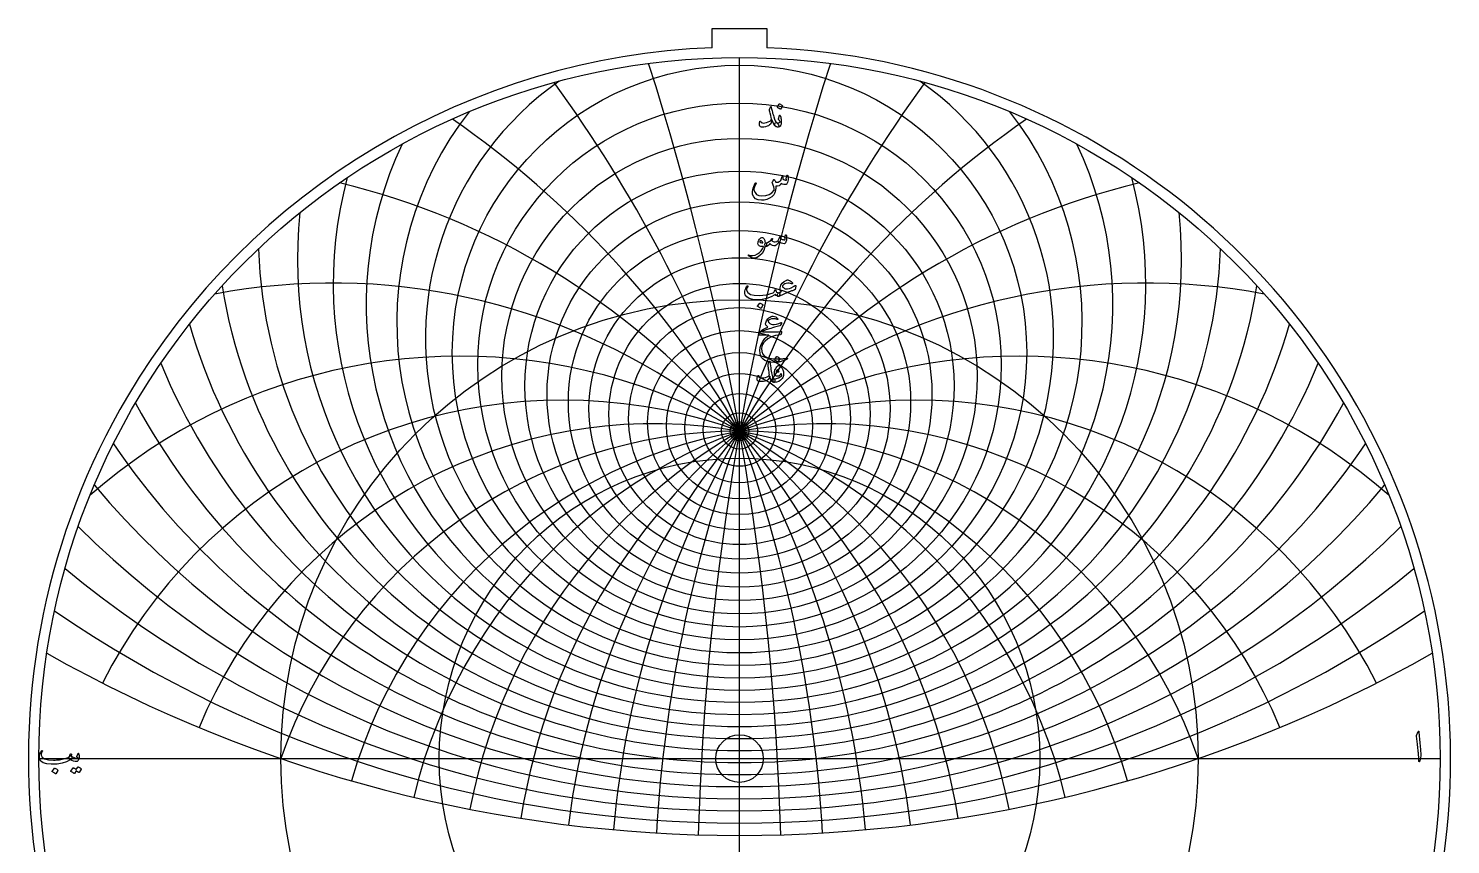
# Model space of a CAD drawing. Header units: millimetres. Extents: x -80 to 80, y -80 to 82.
# Drawn here: x -80.4 to 80.4, y -9.7 to 82.5 of the extents above; entities that cross this region are included whole.
import ezdxf

# ---------------------------------------------------------------- set-up
doc = ezdxf.new("R2010")
doc.units = ezdxf.units.MM
for name, color, linetype in [('CUT_INNER', 6, 'Continuous'), ('CUT_OUTER', 1, 'Continuous'), ('ENGRAVE', 7, 'Continuous'), ('ENGRAVE_FINE', 8, 'Continuous'), ('TEXT', 5, 'Continuous')]:
    doc.layers.add(name, color=color, linetype=linetype)

msp = doc.modelspace()

# ---------------------------------------------------------------- linework, layer by layer
at = {"layer": 'CUT_INNER'}
msp.add_circle((0, 0), 2.69, dxfattribs=at)
at = {"layer": 'CUT_OUTER'}
for points in [[(-3.08, 82.482), (3.08, 82.482), (3.08, 80.3107)], [(-3.08, 80.3107), (-3.08, 82.482)]]:
    msp.add_lwpolyline(points, dxfattribs=at)
for centre, radius, start, end in [((-0.0002, -0.0002), 80.3699, 149.413866, 87.803582), ((-0.0008, 0.0008), 80.3689, 92.195702, 149.41427)]:
    msp.add_arc(centre, radius, start, end, dxfattribs=at)
at = {"layer": 'ENGRAVE'}
for points in [[(0, -79.2), (0, 79.2)], [(-79.2, 0), (79.2, 0)]]:
    msp.add_lwpolyline(points, dxfattribs=at)
for centre, radius in [((0, 0), 79.2), ((0, 41.1373), 21.7538), ((0, 0), 51.8435), ((0, 37.9552), 10.3896), ((0, 36.9796), 1.056), ((0, 0), 33.9362)]:
    msp.add_circle(centre, radius, dxfattribs=at)
for centre, radius, start, end in [((0, 47.468), 35.499, 125.041129, 54.958871), ((0, 59.376), 54.3841, 181.867872, 358.132128), ((0, -17.8511), 54.8307, 19, 161), ((0, -17.8511), 54.8307, 19, 161), ((0, 83.881), 85.6914, 214.325485, 325.674515), ((0, 150.5644), 159.24, 240.546862, 299.453138)]:
    msp.add_arc(centre, radius, start, end, dxfattribs=at)
at = {"layer": 'ENGRAVE_FINE'}
for centre, radius in [((0, 45.8673), 32.4597), ((0, 44.453), 29.5871), ((0, 43.2043), 26.8581), ((0, 42.1039), 24.2527), ((0, 40.2926), 19.3465), ((0, 39.5597), 17.0175), ((0, 38.9303), 14.7552), ((0, 38.3973), 12.5491), ((0, 37.5994), 8.2678), ((0, 37.3263), 6.1756), ((0, 37.1331), 4.1051), ((0, 37.0179), 2.049)]:
    msp.add_circle(centre, radius, dxfattribs=at)
for centre, radius, start, end in [((-310.9606, -17.8511), 315.7576, 1.677567, 17.772657), ((-310.9606, -17.8511), 315.7576, 1.677567, 17.772657), ((310.9606, -17.8511), 315.7576, 162.227343, 178.322433), ((310.9606, -17.8511), 315.7576, 162.227343, 178.322433), ((-150.6462, -17.8511), 160.3144, 3.380274, 35.999949), ((-150.6462, -17.8511), 160.3144, 3.380274, 35.999949), ((150.6462, -17.8511), 160.3144, 144.000051, 176.619726), ((150.6462, -17.8511), 160.3144, 144.000051, 176.619726), ((0, 49.2802), 38.7325, 142.121718, 37.878282), ((-94.9696, -17.8511), 109.6615, 5.134768, 55.244088), ((-94.9696, -17.8511), 109.6615, 5.134768, 55.244088), ((94.9696, -17.8511), 109.6615, 124.755912, 174.865232), ((94.9696, -17.8511), 109.6615, 124.755912, 174.865232), ((0, 51.3348), 42.1934, 154.615104, 25.384896), ((0, 53.6692), 45.9212, 164.906682, 15.093318), ((-65.3447, -17.8511), 85.3015, 6.9709, 76.338444), ((-65.3447, -17.8511), 85.3015, 6.9709, 76.338444), ((65.3447, -17.8511), 85.3015, 103.661556, 173.0291), ((65.3447, -17.8511), 85.3015, 103.661556, 173.0291), ((0, 56.3302), 49.9647, 173.849704, 6.150296), ((-46.0085, -17.8511), 71.5764, 8.923856, 100.717955), ((-46.0085, -17.8511), 71.5764, 8.923856, 100.717955), ((0, 62.8804), 59.2552, 189.208184, 350.791816), ((46.0085, -17.8511), 71.5764, 79.282045, 171.076144), ((46.0085, -17.8511), 71.5764, 79.282045, 171.076144), ((0, 66.9379), 64.6744, 196.029354, 343.970646), ((-31.6565, -17.8511), 63.3131, 11.037041, 131.246825), ((-31.6565, -17.8511), 63.3131, 11.037041, 131.246825), ((31.6565, -17.8511), 63.3131, 48.753175, 168.962959), ((31.6565, -17.8511), 63.3131, 48.753175, 168.962959), ((0, 71.6719), 70.7669, 202.440316, 337.559684), ((-19.9568, -17.8511), 58.3497, 13.366265, 153.117991), ((-19.9568, -17.8511), 58.3497, 13.366265, 153.117991), ((19.9568, -17.8511), 58.3497, 26.882009, 166.633735), ((19.9568, -17.8511), 58.3497, 26.882009, 166.633735), ((0, 77.2457), 77.6981, 208.519504, 331.480496), ((-9.6681, -17.8511), 55.6766, 15.986098, 157.44282), ((-9.6681, -17.8511), 55.6766, 15.986098, 157.44282), ((9.6681, -17.8511), 55.6766, 22.55718, 164.013902), ((9.6681, -17.8511), 55.6766, 22.55718, 164.013902), ((0, 91.8853), 95.0562, 219.903283, 320.096717), ((0, 101.6986), 106.2343, 225.288333, 314.711667), ((0, 113.972), 119.8788, 230.509098, 309.490902), ((0, 129.7127), 136.9989, 235.588837, 304.411163)]:
    msp.add_arc(centre, radius, start, end, dxfattribs=at)
at = {"layer": 'TEXT'}
for points in [[(4.4942, 73.9438), (4.5, 73.9497), (4.5082, 73.9532), (4.5188, 73.9544), (4.5316, 73.9532), (4.6227, 73.9163), (4.7085, 73.8712), (4.789, 73.8179), (4.8642, 73.7565), (4.8715, 73.7471), (4.8747, 73.7377), (4.8739, 73.7284), (4.8689, 73.719), (4.6487, 73.363), (4.6405, 73.3545), (4.63, 73.3525), (4.6171, 73.3569), (4.6019, 73.3677), (4.5887, 73.3771), (4.5679, 73.3911), (4.5395, 73.4099), (4.5035, 73.4333), (4.4593, 73.4614), (4.4064, 73.4942), (4.3446, 73.5316), (4.274, 73.5738), (4.2647, 73.5808), (4.26, 73.5878), (4.26, 73.5949), (4.2647, 73.6019)], [(3.5902, 73.541), (3.6171, 73.4182), (3.6464, 73.2933), (3.678, 73.1664), (3.712, 73.0375), (3.7483, 72.9059), (3.7869, 72.7711), (3.8279, 72.6331), (3.8712, 72.4918), (3.9587, 72.2377), (4.0387, 72.0468), (4.111, 71.9192), (4.1757, 71.8548), (4.2322, 71.8165), (4.2893, 71.7623), (4.3469, 71.6923), (4.4052, 71.6066), (4.4602, 71.5003), (4.4754, 71.4204), (4.4508, 71.3668), (4.3864, 71.3396), (4.1783, 71.3607), (3.9942, 71.4988), (3.834, 71.7541), (3.6979, 72.1265), (3.695, 72.1326), (3.6909, 72.137), (3.6856, 72.1396), (3.6792, 72.1405), (3.6745, 72.1396), (3.6698, 72.137), (3.6651, 72.1326), (3.6604, 72.1265), (3.6473, 72.0662), (3.6312, 72.0023), (3.6121, 71.935), (3.5902, 71.8642), (3.5662, 71.7971), (3.541, 71.7412), (3.5147, 71.6964), (3.4871, 71.6628), (3.3882, 71.5764), (3.2647, 71.5), (3.1165, 71.4335), (2.9438, 71.3771), (2.7682, 71.3352), (2.6159, 71.3173), (2.4871, 71.3235), (2.3817, 71.3536), (2.2916, 71.4292), (2.2506, 71.5621), (2.2588, 71.7523), (2.3162, 72), (2.3217, 72.0082), (2.3291, 72.0141), (2.3381, 72.0176), (2.349, 72.0187), (2.3618, 72.0173), (2.3724, 72.0129), (2.3806, 72.0056), (2.3864, 71.9953), (2.4087, 71.9435), (2.4333, 71.9005), (2.4602, 71.8662), (2.4895, 71.8408), (2.5808, 71.8068), (2.7049, 71.7986), (2.8618, 71.8162), (3.0515, 71.8595), (3.2538, 71.9245), (3.411, 71.9977), (3.5231, 72.079), (3.5902, 72.1686), (3.6013, 72.2594), (3.5832, 72.4145), (3.5357, 72.6341), (3.459, 72.918), (3.4222, 73.0676), (3.4005, 73.1885), (3.3941, 73.2808), (3.4028, 73.3443), (3.4918, 73.5972), (3.5015, 73.6238), (3.5117, 73.6429), (3.5226, 73.6543), (3.534, 73.6581), (3.548, 73.6508), (3.5621, 73.6288), (3.5761, 73.5922), (3.5902, 73.541)], [(4.5363, 72.0281), (4.5088, 72.0741), (4.4825, 72.1136), (4.4573, 72.1467), (4.4333, 72.1733), (4.416, 72.1961), (4.4064, 72.2225), (4.4043, 72.2523), (4.4099, 72.2857), (4.5082, 72.6417), (4.522, 72.6727), (4.5398, 72.6815), (4.5618, 72.668), (4.5879, 72.6323), (4.6271, 72.5565), (4.6605, 72.4649), (4.688, 72.3574), (4.7096, 72.2342), (4.7222, 72.1159), (4.7272, 72), (4.7246, 71.8864), (4.7143, 71.7752), (4.6976, 71.6783), (4.6757, 71.5937), (4.6484, 71.5214), (4.616, 71.4614), (4.5758, 71.4169), (4.5211, 71.3817), (4.4517, 71.356), (4.3677, 71.3396), (4.2816, 71.3364), (4.2014, 71.3501), (4.1271, 71.3809), (4.0586, 71.4286), (4.0056, 71.4892), (3.9778, 71.5586), (3.9751, 71.6367), (3.9977, 71.7237), (4.0337, 71.7948), (4.0761, 71.8396), (4.125, 71.858), (4.1804, 71.8501), (4.308, 71.8194), (4.4192, 71.8162), (4.5141, 71.8405), (4.5925, 71.8923), (4.5943, 71.906), (4.5855, 71.9333), (4.5662, 71.974), (4.5363, 72.0281)], [(5.3443, 65.8498), (5.3525, 65.8703), (5.363, 65.8849), (5.3759, 65.8937), (5.3911, 65.8967), (5.4107, 65.8943), (5.4274, 65.8873), (5.4412, 65.8756), (5.452, 65.8592), (5.4787, 65.8006), (5.4977, 65.728), (5.5091, 65.6414), (5.5129, 65.5407), (5.5027, 65.3762), (5.4719, 65.2198), (5.4207, 65.0717), (5.349, 64.9318), (5.3244, 64.8981), (5.2975, 64.8721), (5.2682, 64.8536), (5.2366, 64.8428), (5.1221, 64.8355), (4.9989, 64.8557), (4.8668, 64.9034), (4.726, 64.9786), (4.6075, 64.8161), (4.4672, 64.7081), (4.3054, 64.6546), (4.1218, 64.6554), (4.1158, 64.5566), (4.1072, 64.4616), (4.0959, 64.3704), (4.082, 64.2831), (4.0655, 64.1989), (4.0463, 64.1174), (4.0245, 64.0385), (4, 63.9622), (3.9432, 63.8246), (3.8665, 63.6976), (3.7699, 63.5811), (3.6534, 63.4751), (3.3809, 63.2936), (3.0925, 63.166), (2.7884, 63.0922), (2.4684, 63.0723), (2.108, 63.1212), (1.8232, 63.2491), (1.6139, 63.4561), (1.4801, 63.7421), (1.462, 63.8451), (1.459, 63.9669), (1.4713, 64.1074), (1.4988, 64.2667), (1.543, 64.4411), (1.6054, 64.6226), (1.6859, 64.8112), (1.7846, 65.0067), (1.7925, 65.019), (1.8021, 65.0278), (1.8135, 65.0331), (1.8267, 65.0348), (1.8399, 65.0337), (1.8513, 65.0301), (1.861, 65.0243), (1.8689, 65.0161), (1.8741, 65.0041), (1.8759, 64.9915), (1.8741, 64.9783), (1.8689, 64.9646), (1.7436, 64.7043), (1.6628, 64.4903), (1.6265, 64.3226), (1.6347, 64.2011), (1.7529, 63.9332), (1.9391, 63.7386), (2.1932, 63.6171), (2.5152, 63.5688), (2.9655, 63.5975), (3.3466, 63.7116), (3.6587, 63.9113), (3.9017, 64.1964), (3.9008, 64.3844), (3.87, 64.5828), (3.8095, 64.7918), (3.719, 65.0114), (3.7076, 65.0337), (3.7014, 65.0536), (3.7006, 65.0711), (3.7049, 65.0863), (3.7301, 65.1386), (3.7541, 65.1876), (3.777, 65.2334), (3.7986, 65.276), (3.8191, 65.3148), (3.8384, 65.3492), (3.8566, 65.3792), (3.8736, 65.4048), (3.8832, 65.4157), (3.8935, 65.4201), (3.9043, 65.418), (3.9157, 65.4095), (3.9216, 65.4031), (3.9298, 65.3931), (3.9403, 65.3797), (3.9532, 65.3627), (3.9678, 65.3422), (3.9836, 65.3182), (4.0006, 65.2907), (4.0188, 65.2596), (4.0556, 65.1999), (4.0867, 65.1566), (4.1119, 65.1297), (4.1312, 65.1191), (4.253, 65.1089), (4.3747, 65.1297), (4.4965, 65.1815), (4.6183, 65.2643), (4.6625, 65.3194), (4.7061, 65.4095), (4.7492, 65.5348), (4.7916, 65.6952), (4.7957, 65.7105), (4.8033, 65.7234), (4.8144, 65.7339), (4.8291, 65.7421), (4.8428, 65.7474), (4.856, 65.7491), (4.8686, 65.7474), (4.8806, 65.7421), (4.8985, 65.7128), (4.9052, 65.6578), (4.9008, 65.577), (4.8853, 65.4704), (4.9798, 65.4125), (5.0808, 65.3744), (5.1883, 65.3563), (5.3021, 65.358), (5.3007, 65.3923), (5.2963, 65.4201), (5.289, 65.4414), (5.2787, 65.4564), (5.267, 65.4704), (5.26, 65.4845), (5.2576, 65.4985), (5.26, 65.5126)], [(2.8689, 57.7841), (2.7591, 57.3986), (2.575, 57.0757), (2.3165, 56.8154), (1.9836, 56.6178), (1.9371, 56.5978), (1.8911, 56.5798), (1.8457, 56.5638), (1.8009, 56.5499), (1.757, 56.5383), (1.7143, 56.5294), (1.6727, 56.5231), (1.6323, 56.5195), (1.5316, 56.5338), (1.3981, 56.5862), (1.2319, 56.6767), (1.0328, 56.8052), (1.0114, 56.8236), (0.9988, 56.8415), (0.995, 56.8588), (1, 56.8754), (1.0111, 56.8883), (1.0258, 56.8942), (1.0439, 56.893), (1.0656, 56.8848), (1.2725, 56.8178), (1.5047, 56.8181), (1.762, 56.8857), (2.0445, 57.0206), (2.2752, 57.1773), (2.4661, 57.3614), (2.6171, 57.573), (2.7284, 57.8122), (2.7275, 57.8207), (2.7248, 57.8274), (2.7205, 57.8324), (2.7143, 57.8356), (2.553, 57.845), (2.4157, 57.8637), (2.3024, 57.8918), (2.2131, 57.9293), (2.144, 57.9873), (2.1007, 58.0675), (2.0832, 58.1699), (2.0913, 58.2947), (2.094, 58.3112), (2.0972, 58.328), (2.101, 58.3451), (2.1054, 58.3626), (2.1104, 58.3806), (2.1159, 58.3995), (2.1221, 58.4192), (2.1288, 58.4399), (2.1839, 58.5736), (2.2506, 58.6846), (2.3291, 58.7727), (2.4192, 58.838), (2.5114, 58.8737), (2.596, 58.8731), (2.673, 58.8362), (2.7424, 58.763), (2.803, 58.6612), (2.849, 58.5429), (2.8803, 58.4082), (2.897, 58.2572), (2.9062, 58.2573), (2.9151, 58.2578), (2.9238, 58.2585), (2.9321, 58.2595), (2.9404, 58.2605), (2.9491, 58.2613), (2.958, 58.2617), (2.9672, 58.2619), (2.9988, 58.2551), (3.0234, 58.2349), (3.041, 58.2013), (3.0515, 58.1541), (3.0559, 58.1023), (3.0551, 58.0499), (3.0489, 57.9969), (3.0375, 57.9434), (3.0226, 57.8962), (3.0059, 57.8626), (2.9874, 57.8424), (2.9672, 57.8356), (2.8782, 57.8356), (2.8777, 57.8271), (2.8759, 57.8157), (2.873, 57.8014), (2.8689, 57.7841)], [(2.644, 58.3087), (2.5949, 58.3945), (2.541, 58.4551), (2.4825, 58.4905), (2.4192, 58.5007), (2.3815, 58.4908), (2.3478, 58.475), (2.3182, 58.4533), (2.2928, 58.4258), (2.2846, 58.4112), (2.2834, 58.3954), (2.2892, 58.3784), (2.3021, 58.3602), (2.3504, 58.3178), (2.4204, 58.2888), (2.512, 58.2733), (2.6253, 58.2712), (2.637, 58.2736), (2.644, 58.2806), (2.6464, 58.2923), (2.644, 58.3087)], [(5.2342, 59.1705), (5.2445, 59.1776), (5.2565, 59.1752), (5.2702, 59.1635), (5.2857, 59.1424), (5.3024, 59.1067), (5.315, 59.0558), (5.3235, 58.9896), (5.3279, 58.9082), (5.3294, 58.8157), (5.3244, 58.7256), (5.313, 58.6377), (5.2951, 58.5523), (5.243, 58.386), (5.185, 58.2665), (5.1212, 58.1939), (5.0516, 58.1682), (4.8867, 58.1778), (4.7342, 58.2209), (4.594, 58.2973), (4.4661, 58.4071), (4.3782, 58.2341), (4.274, 58.0991), (4.1534, 58.0022), (4.0164, 57.9434), (3.8727, 57.9305), (3.7272, 57.9668), (3.5799, 58.0523), (3.4309, 58.1869), (3.3103, 58.0332), (3.1921, 57.9235), (3.0761, 57.8576), (2.9625, 57.8356), (2.9397, 57.8485), (2.9181, 57.8872), (2.8976, 57.9516), (2.8782, 58.0417), (2.8712, 58.1307), (2.8829, 58.1963), (2.9134, 58.2384), (2.9625, 58.2572), (3.1786, 58.3061), (3.3677, 58.4012), (3.5299, 58.5426), (3.6651, 58.7303), (3.6724, 58.7405), (3.6804, 58.7478), (3.6888, 58.7522), (3.6979, 58.7537), (3.709, 58.7525), (3.719, 58.749), (3.7278, 58.7431), (3.7354, 58.7349), (3.7398, 58.7098), (3.7295, 58.667), (3.7046, 58.6067), (3.6651, 58.5288), (3.7169, 58.4688), (3.7974, 58.4246), (3.9066, 58.3962), (4.0445, 58.3836), (4.2164, 58.4197), (4.3665, 58.537), (4.4951, 58.7358), (4.6019, 59.016), (4.6072, 59.0303), (4.6136, 59.0406), (4.6212, 59.0467), (4.63, 59.0488), (4.6432, 59.0476), (4.6546, 59.0441), (4.6643, 59.0382), (4.6722, 59.03), (4.678, 59.0183), (4.6815, 59.0066), (4.6827, 58.9949), (4.6815, 58.9832), (4.6347, 58.7865), (4.6894, 58.7379), (4.7553, 58.6951), (4.8323, 58.6582), (4.9204, 58.6272), (5.0062, 58.607), (5.0715, 58.6026), (5.1163, 58.614), (5.1405, 58.6413), (5.1485, 58.6828), (5.1441, 58.742), (5.1274, 58.8187), (5.0984, 58.9129), (5.1034, 58.9396), (5.1277, 58.9914), (5.1713, 59.0684), (5.2342, 59.1705)], [(0.8618, 53.3946), (0.8785, 53.4127), (0.8958, 53.4203), (0.9136, 53.4174), (0.9321, 53.4039), (0.9461, 53.3864), (0.9508, 53.3664), (0.9461, 53.3442), (0.9321, 53.3196), (0.8607, 53.209), (0.815, 53.1065), (0.7951, 53.0122), (0.8009, 52.9262), (0.9476, 52.6434), (1.233, 52.4461), (1.6572, 52.3342), (2.2202, 52.3079), (2.6379, 52.3386), (3.0387, 52.4027), (3.4224, 52.5002), (3.7893, 52.6311), (3.8539, 52.6694), (3.9075, 52.7283), (3.95, 52.8076), (3.9813, 52.9074), (3.9918, 52.9358), (4.0094, 52.9554), (4.034, 52.9663), (4.0656, 52.9683), (4.0881, 52.9587), (4.1042, 52.939), (4.1139, 52.9095), (4.1171, 52.87), (4.1391, 52.7722), (4.2003, 52.699), (4.3007, 52.6504), (4.4403, 52.6264), (4.4907, 52.6153), (4.5246, 52.5866), (4.5422, 52.5403), (4.5434, 52.4765), (4.5264, 52.3577), (4.5035, 52.2728), (4.4749, 52.2218), (4.4403, 52.2048), (4.3376, 52.2183), (4.2401, 52.2587), (4.1479, 52.326), (4.0609, 52.4203), (4.0536, 52.4241), (4.041, 52.4215), (4.0232, 52.4124), (4, 52.3969), (3.5633, 52.151), (3.0867, 51.9753), (2.5703, 51.87), (2.0141, 51.8348), (1.5, 51.87), (1.1007, 51.9753), (0.8162, 52.151), (0.6464, 52.3969), (0.6077, 52.5342), (0.5949, 52.6744), (0.6077, 52.8176), (0.6464, 52.9636), (0.6985, 53.0995), (0.7518, 53.2166), (0.8062, 53.3149), (0.8618, 53.3946)], [(6.3747, 53.3805), (6.2811, 53.0058), (6.2705, 52.9876), (6.253, 52.9707), (6.2284, 52.9549), (6.1968, 52.9402), (6.1266, 52.9155), (6.0521, 52.8881), (5.9733, 52.8581), (5.89, 52.8255), (5.8023, 52.7905), (5.7102, 52.7534), (5.6138, 52.7144), (5.5129, 52.6732), (4.4356, 52.2048), (4.3864, 52.2157), (4.3466, 52.2482), (4.3162, 52.3023), (4.2951, 52.3782), (4.2916, 52.4587), (4.3138, 52.5269), (4.3619, 52.5828), (4.4356, 52.6264), (4.4448, 52.6306), (4.4631, 52.6387), (4.4905, 52.6505), (4.527, 52.6662), (4.5722, 52.6854), (4.6259, 52.7078), (4.6881, 52.7334), (4.7588, 52.7622), (4.6678, 52.8556), (4.6101, 52.9578), (4.5858, 53.0687), (4.5949, 53.1885), (4.685, 53.4733), (4.8384, 53.7142), (5.0551, 53.9112), (5.3349, 54.0643), (5.3961, 54.0787), (5.4672, 54.0749), (5.5483, 54.0529), (5.6394, 54.0128), (5.7339, 53.9581), (5.8209, 53.8969), (5.9002, 53.8293), (5.9719, 53.7552), (5.9921, 53.728), (6.0012, 53.7025), (5.9992, 53.6788), (5.986, 53.6568), (5.9661, 53.6399), (5.9438, 53.6311), (5.9192, 53.6305), (5.8923, 53.6381), (5.7521, 53.6823), (5.6031, 53.7025), (5.4453, 53.6987), (5.2787, 53.6709), (5.128, 53.6258), (5.0082, 53.5655), (4.9195, 53.49), (4.8619, 53.3992), (4.856, 53.3588), (4.8712, 53.3126), (4.9075, 53.2605), (4.9649, 53.2025), (5.0305, 53.1498), (5.0961, 53.1088), (5.1616, 53.0796), (5.2272, 53.062), (5.4236, 53.057), (5.6335, 53.0983), (5.8569, 53.1858), (6.0937, 53.3196), (6.1192, 53.3357), (6.1441, 53.3512), (6.1684, 53.3662), (6.1921, 53.3805), (6.2149, 53.394), (6.2366, 53.4063), (6.2571, 53.4174), (6.2764, 53.4273), (6.33, 53.4525), (6.3642, 53.4531), (6.3791, 53.4291), (6.3747, 53.3805)], [(2.281, 51.4507), (2.2869, 51.4566), (2.2951, 51.4601), (2.3056, 51.4613), (2.3185, 51.4601), (2.4096, 51.4232), (2.4953, 51.3781), (2.5758, 51.3249), (2.6511, 51.2634), (2.6584, 51.254), (2.6616, 51.2447), (2.6607, 51.2353), (2.6558, 51.2259), (2.4356, 50.8699), (2.4274, 50.8615), (2.4169, 50.8594), (2.404, 50.8638), (2.3888, 50.8746), (2.3756, 50.884), (2.3548, 50.898), (2.3264, 50.9168), (2.2904, 50.9402), (2.2462, 50.9683), (2.1932, 51.0011), (2.1315, 51.0386), (2.0609, 51.0807), (2.0515, 51.0877), (2.0469, 51.0948), (2.0469, 51.1018), (2.0515, 51.1088)], [(4.7518, 49.2427), (4.7556, 49.2097), (4.7342, 49.1479), (4.6877, 49.0574), (4.616, 48.9383), (4.6007, 48.919), (4.5832, 48.9032), (4.5633, 48.8909), (4.541, 48.8821), (4.2412, 48.7995), (3.9743, 48.7252), (3.7401, 48.659), (3.5387, 48.6011), (3.37, 48.5516), (3.2342, 48.5109), (3.1312, 48.479), (3.0609, 48.4559), (2.4942, 48.2029), (2.4543, 48.2), (2.4239, 48.2053), (2.4028, 48.2187), (2.3911, 48.2404), (2.3908, 48.2483), (2.3946, 48.258), (2.4025, 48.2694), (2.4145, 48.2826), (2.5299, 48.3909), (2.7026, 48.505), (2.9327, 48.6251), (3.2202, 48.7509), (3.142, 48.8177), (3.0761, 48.8821), (3.0226, 48.9442), (2.9813, 49.0039), (2.9558, 49.0692), (2.9497, 49.1479), (2.9628, 49.2401), (2.9953, 49.3458), (3.048, 49.4559), (3.1218, 49.5659), (3.2166, 49.676), (3.3326, 49.7861), (3.4587, 49.8812), (3.5796, 49.9465), (3.6953, 49.9819), (3.8056, 49.9875), (3.9552, 49.9573), (4.0902, 49.895), (4.2105, 49.8004), (4.3162, 49.6737), (4.3256, 49.6579), (4.3302, 49.6432), (4.3302, 49.6298), (4.3256, 49.6175), (4.3153, 49.606), (4.3033, 49.5999), (4.2895, 49.599), (4.274, 49.6034), (4.2051, 49.6254), (4.1388, 49.6444), (4.0751, 49.6605), (4.0141, 49.6737), (3.956, 49.6836), (3.9011, 49.6901), (3.8494, 49.693), (3.801, 49.6924), (3.5993, 49.6687), (3.4298, 49.6116), (3.2925, 49.5211), (3.1874, 49.3973), (3.2992, 49.2501), (3.4239, 49.1409), (3.5615, 49.0697), (3.712, 49.0367), (3.9359, 49.0343), (4.1768, 49.0694), (4.4347, 49.142), (4.7096, 49.2521), (4.721, 49.255), (4.7319, 49.2545), (4.7421, 49.2504), (4.7518, 49.2427)], [(2.808, 48.217), (3.409, 48.1959), (3.9286, 48.1936), (4.3668, 48.21), (4.7237, 48.2451), (4.7347, 48.2464), (4.7442, 48.2457), (4.7522, 48.2429), (4.7588, 48.2381), (4.7636, 48.2315), (4.7664, 48.2234), (4.7672, 48.2139), (4.7658, 48.2029), (4.7566, 48.1602), (4.7477, 48.121), (4.7391, 48.0852), (4.7307, 48.053), (4.7227, 48.0244), (4.7149, 47.9992), (4.7074, 47.9775), (4.7003, 47.9594), (4.685, 47.9304), (4.6675, 47.909), (4.6476, 47.8953), (4.6253, 47.8891), (4.0843, 47.791), (3.6136, 47.6374), (3.2131, 47.428), (2.8829, 47.1631), (2.7161, 46.9725), (2.5949, 46.7708), (2.5193, 46.558), (2.4895, 46.3341), (2.5182, 45.9825), (2.6323, 45.6959), (2.832, 45.4743), (3.1171, 45.3177), (3.265, 45.2702), (3.4274, 45.231), (3.6045, 45.2), (3.7963, 45.1771), (4.0024, 45.1622), (4.2225, 45.1549), (4.4567, 45.1552), (4.7049, 45.1631), (4.7932, 45.1681), (4.88, 45.1736), (4.9653, 45.1798), (5.0492, 45.1865), (5.131, 45.1938), (5.2102, 45.2017), (5.2868, 45.2102), (5.3607, 45.2193), (5.3832, 45.2205), (5.3993, 45.2146), (5.409, 45.2017), (5.4122, 45.1818), (5.4105, 45.1587), (5.4052, 45.1408), (5.3964, 45.1283), (5.3841, 45.1209), (5.2518, 45.065), (5.1265, 45.0144), (5.0082, 44.969), (4.897, 44.9289), (4.7931, 44.8938), (4.6968, 44.8633), (4.6081, 44.8376), (4.527, 44.8165), (4.4507, 44.801), (4.3765, 44.7872), (4.3043, 44.7752), (4.2342, 44.765), (4.1659, 44.7571), (4.099, 44.7521), (4.0335, 44.75), (3.9696, 44.7509), (3.5328, 44.7849), (3.1686, 44.8586), (2.8771, 44.9722), (2.6581, 45.1256), (2.4974, 45.3174), (2.3853, 45.5413), (2.3217, 45.7975), (2.3068, 46.0858), (2.3528, 46.4435), (2.4625, 46.7907), (2.6361, 47.1274), (2.8736, 47.4535), (2.9664, 47.5522), (3.0714, 47.6467), (3.1888, 47.7372), (3.3185, 47.8235), (2.185, 47.8329), (2.1578, 47.8446), (2.1464, 47.8657), (2.1508, 47.8961), (2.171, 47.9359), (2.209, 47.9939), (2.2436, 48.046), (2.2746, 48.0923), (2.3021, 48.1327), (2.3261, 48.1669), (2.3466, 48.1947), (2.3636, 48.2161), (2.3771, 48.231), (2.4075, 48.2337), (2.4895, 48.2322), (2.623, 48.2266), (2.808, 48.217)], [(4.1874, 45.4006), (4.1932, 45.4064), (4.2014, 45.4099), (4.212, 45.4111), (4.2249, 45.4099), (4.3159, 45.373), (4.4017, 45.328), (4.4822, 45.2747), (4.5574, 45.2132), (4.5647, 45.2038), (4.5679, 45.1945), (4.5671, 45.1851), (4.5621, 45.1757), (4.3419, 44.8198), (4.3338, 44.8113), (4.3232, 44.8092), (4.3103, 44.8136), (4.2951, 44.8245), (4.2819, 44.8338), (4.2612, 44.8479), (4.2328, 44.8666), (4.1967, 44.89), (4.1525, 44.9181), (4.0996, 44.9509), (4.0378, 44.9884), (3.9672, 45.0305), (3.9579, 45.0376), (3.9532, 45.0446), (3.9532, 45.0516), (3.9579, 45.0586)], [(3.897, 42.9181), (3.9309, 42.9017), (3.9579, 42.876), (3.9778, 42.8408), (3.9907, 42.7963), (3.9991, 42.7413), (4.0012, 42.6886), (3.9968, 42.6383), (3.986, 42.5902), (3.9699, 42.5493), (3.9497, 42.52), (3.9254, 42.5024), (3.897, 42.4966), (3.7568, 42.5355), (3.6405, 42.6336), (3.5483, 42.7908), (3.4801, 43.0071), (3.4713, 43.0444), (3.4637, 43.0768), (3.4573, 43.1042), (3.452, 43.1265), (3.4479, 43.144), (3.445, 43.1564), (3.4432, 43.1639), (3.4426, 43.1664), (3.4356, 43.1801), (3.4286, 43.1839), (3.4216, 43.1778), (3.4145, 43.1617), (3.3349, 42.9819), (3.2459, 42.8408), (3.1476, 42.7384), (3.0398, 42.6746), (2.8835, 42.6254), (2.7003, 42.5949), (2.4901, 42.5832), (2.2529, 42.5902), (2.0946, 42.6391), (2.0082, 42.7577), (1.9939, 42.9459), (2.0515, 43.2038), (2.0647, 43.2349), (2.0808, 43.2577), (2.0998, 43.2723), (2.1218, 43.2788), (2.1435, 43.2767), (2.1616, 43.2659), (2.1762, 43.2463), (2.1874, 43.2179), (2.2111, 43.1573), (2.2401, 43.1113), (2.2743, 43.08), (2.3138, 43.0633), (2.5354, 43.0294), (2.7459, 43.0258), (2.9453, 43.0528), (3.1335, 43.1102), (3.2152, 43.1529), (3.2822, 43.2109), (3.3346, 43.284), (3.3724, 43.3725), (3.37, 43.4143), (3.3583, 43.5118), (3.3373, 43.6649), (3.3068, 43.8736), (3.2913, 43.9853), (3.2775, 44.0862), (3.2655, 44.1762), (3.2553, 44.2554), (3.2465, 44.3231), (3.2389, 44.3789), (3.2325, 44.4227), (3.2272, 44.4544), (3.2228, 44.503), (3.2237, 44.5458), (3.2298, 44.5826), (3.2412, 44.6137), (3.2594, 44.6522), (3.2764, 44.688), (3.2922, 44.7213), (3.3068, 44.7519), (3.32, 44.7798), (3.3314, 44.8051), (3.3411, 44.8278), (3.349, 44.8479), (3.3572, 44.864), (3.3677, 44.8748), (3.3806, 44.8804), (3.3958, 44.8807), (3.4125, 44.8742), (3.4251, 44.8643), (3.4336, 44.8508), (3.438, 44.8338), (3.4665, 44.5942), (3.4959, 44.3672), (3.5262, 44.1528), (3.5574, 43.9509), (3.5892, 43.7617), (3.6212, 43.585), (3.6536, 43.4209), (3.6862, 43.2694), (3.7257, 43.128), (3.774, 43.0223), (3.8311, 42.9524), (3.897, 42.9181)], [(4.4356, 44.4123), (4.4678, 44.4076), (4.5035, 44.3935), (4.5428, 44.3701), (4.5855, 44.3373), (4.7685, 44.1424), (4.8958, 43.9228), (4.9675, 43.6787), (4.9836, 43.4099), (4.9693, 43.27), (4.9403, 43.1453), (4.8967, 43.0358), (4.8384, 42.9415), (4.6496, 42.7469), (4.4298, 42.6078), (4.1789, 42.5244), (3.897, 42.4966), (3.8686, 42.5033), (3.8443, 42.5235), (3.8241, 42.5572), (3.808, 42.6043), (3.802, 42.6304), (3.798, 42.657), (3.7961, 42.6842), (3.7963, 42.712), (3.7979, 42.7395), (3.8004, 42.7659), (3.8037, 42.7911), (3.808, 42.8151), (3.8206, 42.8566), (3.8396, 42.8877), (3.8651, 42.9082), (3.897, 42.9181), (4.1716, 42.955), (4.4099, 43.0235), (4.6119, 43.1236), (4.7775, 43.2554), (4.7696, 43.3212), (4.76, 43.3736), (4.7486, 43.4126), (4.7354, 43.438), (4.7196, 43.46), (4.7049, 43.4743), (4.6915, 43.4811), (4.6792, 43.4802), (4.6707, 43.4773), (4.664, 43.4732), (4.659, 43.4679), (4.6558, 43.4614), (4.6107, 43.3689), (4.5551, 43.2975), (4.4889, 43.2472), (4.4122, 43.2179), (4.1894, 43.2006), (4.0363, 43.2612), (3.9529, 43.3997), (3.9391, 43.616), (3.9579, 43.7401), (3.9953, 43.8689), (4.0515, 44.0024), (4.1265, 44.1406), (4.2055, 44.2595), (4.2834, 44.3444), (4.3601, 44.3953), (4.4356, 44.4123)], [(4.2811, 43.9064), (4.2345, 43.8932), (4.1979, 43.8584), (4.1713, 43.8019), (4.1546, 43.7237), (4.1549, 43.7114), (4.1558, 43.7027), (4.1572, 43.6974), (4.1593, 43.6956), (4.2064, 43.6842), (4.2541, 43.6781), (4.3024, 43.6772), (4.3513, 43.6816), (4.3943, 43.6907), (4.4298, 43.7038), (4.4576, 43.7211), (4.4778, 43.7425), (4.4251, 43.8177), (4.3747, 43.8701), (4.3267, 43.8997), (4.2811, 43.9064)], [(76.664, 2.9871), (76.7118, 3.0795), (76.7502, 3.112), (76.7792, 3.0845), (76.7989, 2.9971), (76.9138, 1.773), (76.9822, 1.0218), (76.9975, 0.4216), (76.9597, -0.0274), (76.8689, -0.3253), (76.8523, -0.3497), (76.8376, -0.3628), (76.8248, -0.3647), (76.8139, -0.3553), (76.8052, -0.3406), (76.7989, -0.3216), (76.7952, -0.2982), (76.7939, -0.2704), (76.7939, -0.054), (76.7839, 0.1755), (76.7639, 0.4182), (76.734, 0.6739), (76.7274, 0.7407), (76.7077, 0.9212), (76.6749, 1.2154), (76.629, 1.6232), (76.5191, 2.5275), (76.5166, 2.5755), (76.5191, 2.6199), (76.5266, 2.6605), (76.5391, 2.6973)], [(-75.5399, 0.2992), (-75.535, 0.2967), (-75.5305, 0.2942), (-75.5263, 0.2917), (-75.5224, 0.2892), (-75.5185, 0.2864), (-75.5143, 0.2829), (-75.5098, 0.2789), (-75.5049, 0.2742), (-75.4646, 0.2267), (-75.4487, 0.1593), (-75.4571, 0.0719), (-75.4899, -0.0356), (-75.5202, -0.1008), (-75.5511, -0.1417), (-75.5827, -0.1583), (-75.6148, -0.1505), (-75.6311, -0.1427), (-75.6448, -0.1392), (-75.656, -0.1402), (-75.6648, -0.1455), (-76.0745, -0.3697), (-76.5641, -0.5277), (-77.1336, -0.6195), (-77.7831, -0.6451), (-78.3084, -0.6001), (-78.7049, -0.4802), (-78.9728, -0.2854), (-79.1121, -0.0156), (-79.1337, 0.1118), (-79.1383, 0.2392), (-79.1262, 0.3666), (-79.0971, 0.494), (-79.0575, 0.6068), (-79.0084, 0.7101), (-78.9501, 0.8041), (-78.8823, 0.8887), (-78.8695, 0.8993), (-78.8561, 0.9062), (-78.842, 0.9093), (-78.8273, 0.9087), (-78.8136, 0.9028), (-78.8024, 0.895), (-78.7936, 0.8853), (-78.7874, 0.8737), (-78.7846, 0.8625), (-78.7861, 0.8488), (-78.7921, 0.8325), (-78.8024, 0.8138), (-78.8748, 0.7076), (-78.9223, 0.604), (-78.9447, 0.5028), (-78.9422, 0.4041), (-78.8236, 0.1568), (-78.5476, -0.0206), (-78.1141, -0.128), (-77.5233, -0.1655), (-77.3611, -0.163), (-77.1992, -0.1555), (-77.0376, -0.143), (-76.8763, -0.1255), (-76.7163, -0.103), (-76.5585, -0.0755), (-76.4028, -0.043), (-76.2493, -0.0056), (-76.1004, 0.0369), (-75.9783, 0.0794), (-75.8831, 0.1218), (-75.8147, 0.1643), (-75.7883, 0.1868), (-75.7641, 0.2143), (-75.7421, 0.2467), (-75.7222, 0.2842), (-75.7037, 0.326), (-75.6854, 0.3716), (-75.6674, 0.421), (-75.6498, 0.4741), (-75.6429, 0.4903), (-75.6323, 0.504), (-75.6179, 0.5153), (-75.5998, 0.524), (-75.5805, 0.5287), (-75.5624, 0.5278), (-75.5455, 0.5212), (-75.5299, 0.509), (-75.5174, 0.4922), (-75.5099, 0.4716), (-75.5074, 0.4472), (-75.5099, 0.4191)], [(-75.6898, -0.1005), (-75.7441, -0.049), (-75.7722, 0.0157), (-75.7741, 0.0934), (-75.7497, 0.1843), (-75.6969, 0.2658), (-75.6485, 0.3154), (-75.6045, 0.3332), (-75.5649, 0.3192), (-75.3775, 0.1952), (-75.1902, 0.1081), (-75.0028, 0.0578), (-74.8154, 0.0444), (-74.8089, 0.0456), (-74.8042, 0.0494), (-74.8014, 0.0556), (-74.8005, 0.0644), (-74.8051, 0.0809), (-74.8192, 0.1056), (-74.8426, 0.1384), (-74.8754, 0.1793), (-74.8816, 0.1918), (-74.8854, 0.2043), (-74.8866, 0.2168), (-74.8854, 0.2292), (-74.7655, 0.574), (-74.7599, 0.5871), (-74.753, 0.5965), (-74.7449, 0.6021), (-74.7355, 0.604), (-74.7261, 0.6024), (-74.718, 0.5977), (-74.7112, 0.5899), (-74.7055, 0.579), (-74.6681, 0.4669), (-74.6456, 0.3554), (-74.6381, 0.2445), (-74.6456, 0.1343), (-74.6699, -0.0028), (-74.703, -0.1142), (-74.7449, -0.2001), (-74.7955, -0.2604), (-74.8339, -0.2935), (-74.8692, -0.3178), (-74.9013, -0.3334), (-74.9304, -0.3403), (-75.0977, -0.3441), (-75.2801, -0.3053), (-75.4774, -0.2242), (-75.6898, -0.1005)], [(-77.4334, -1.0897), (-77.4272, -1.0835), (-77.4184, -1.0797), (-77.4072, -1.0785), (-77.3934, -1.0797), (-77.2963, -1.1191), (-77.2048, -1.1672), (-77.119, -1.224), (-77.0387, -1.2896), (-77.0309, -1.2996), (-77.0275, -1.3096), (-77.0284, -1.3196), (-77.0337, -1.3296), (-77.2685, -1.7093), (-77.2773, -1.7183), (-77.2885, -1.7205), (-77.3023, -1.7158), (-77.3185, -1.7043), (-77.3326, -1.6943), (-77.3547, -1.6793), (-77.385, -1.6593), (-77.4234, -1.6343), (-77.4706, -1.6043), (-77.5271, -1.5694), (-77.593, -1.5294), (-77.6682, -1.4844), (-77.6782, -1.4769), (-77.6832, -1.4694), (-77.6832, -1.4619), (-77.6782, -1.4545)], [(-74.8005, -0.9498), (-74.7942, -0.9436), (-74.7855, -0.9399), (-74.7742, -0.9386), (-74.7605, -0.9399), (-74.7113, -0.9583), (-74.6637, -0.9786), (-74.6176, -1.0007), (-74.5731, -1.0248), (-74.5299, -1.051), (-74.4876, -1.0797), (-74.4462, -1.111), (-74.4058, -1.1447), (-74.398, -1.155), (-74.3945, -1.1659), (-74.3955, -1.1775), (-74.4008, -1.1897), (-74.6406, -1.5694), (-74.6471, -1.5744), (-74.6568, -1.5744), (-74.6696, -1.5694), (-74.6855, -1.5594), (-74.6965, -1.5502), (-74.7143, -1.5375), (-74.7389, -1.5214), (-74.7705, -1.5019), (-74.8092, -1.4787), (-74.8554, -1.4513), (-74.9091, -1.42), (-74.9703, -1.3845), (-75.1602, -1.6793), (-75.1689, -1.6883), (-75.1802, -1.6905), (-75.1939, -1.6858), (-75.2101, -1.6743), (-75.2242, -1.6643), (-75.2464, -1.6493), (-75.2766, -1.6293), (-75.3151, -1.6043), (-75.3622, -1.5744), (-75.4187, -1.5394), (-75.4846, -1.4994), (-75.5599, -1.4545), (-75.5677, -1.447), (-75.5711, -1.4395), (-75.5702, -1.432), (-75.5649, -1.4245), (-75.3201, -1.0598), (-75.3138, -1.0535), (-75.3051, -1.0498), (-75.2938, -1.0485), (-75.2801, -1.0498), (-75.2382, -1.0634), (-75.1976, -1.0791), (-75.1583, -1.0971), (-75.1202, -1.1172), (-75.0834, -1.1392), (-75.0478, -1.1628), (-75.0134, -1.1879), (-74.9803, -1.2146)]]:
    msp.add_lwpolyline(points, close=True, dxfattribs=at)

doc.saveas('drawing.dxf')
